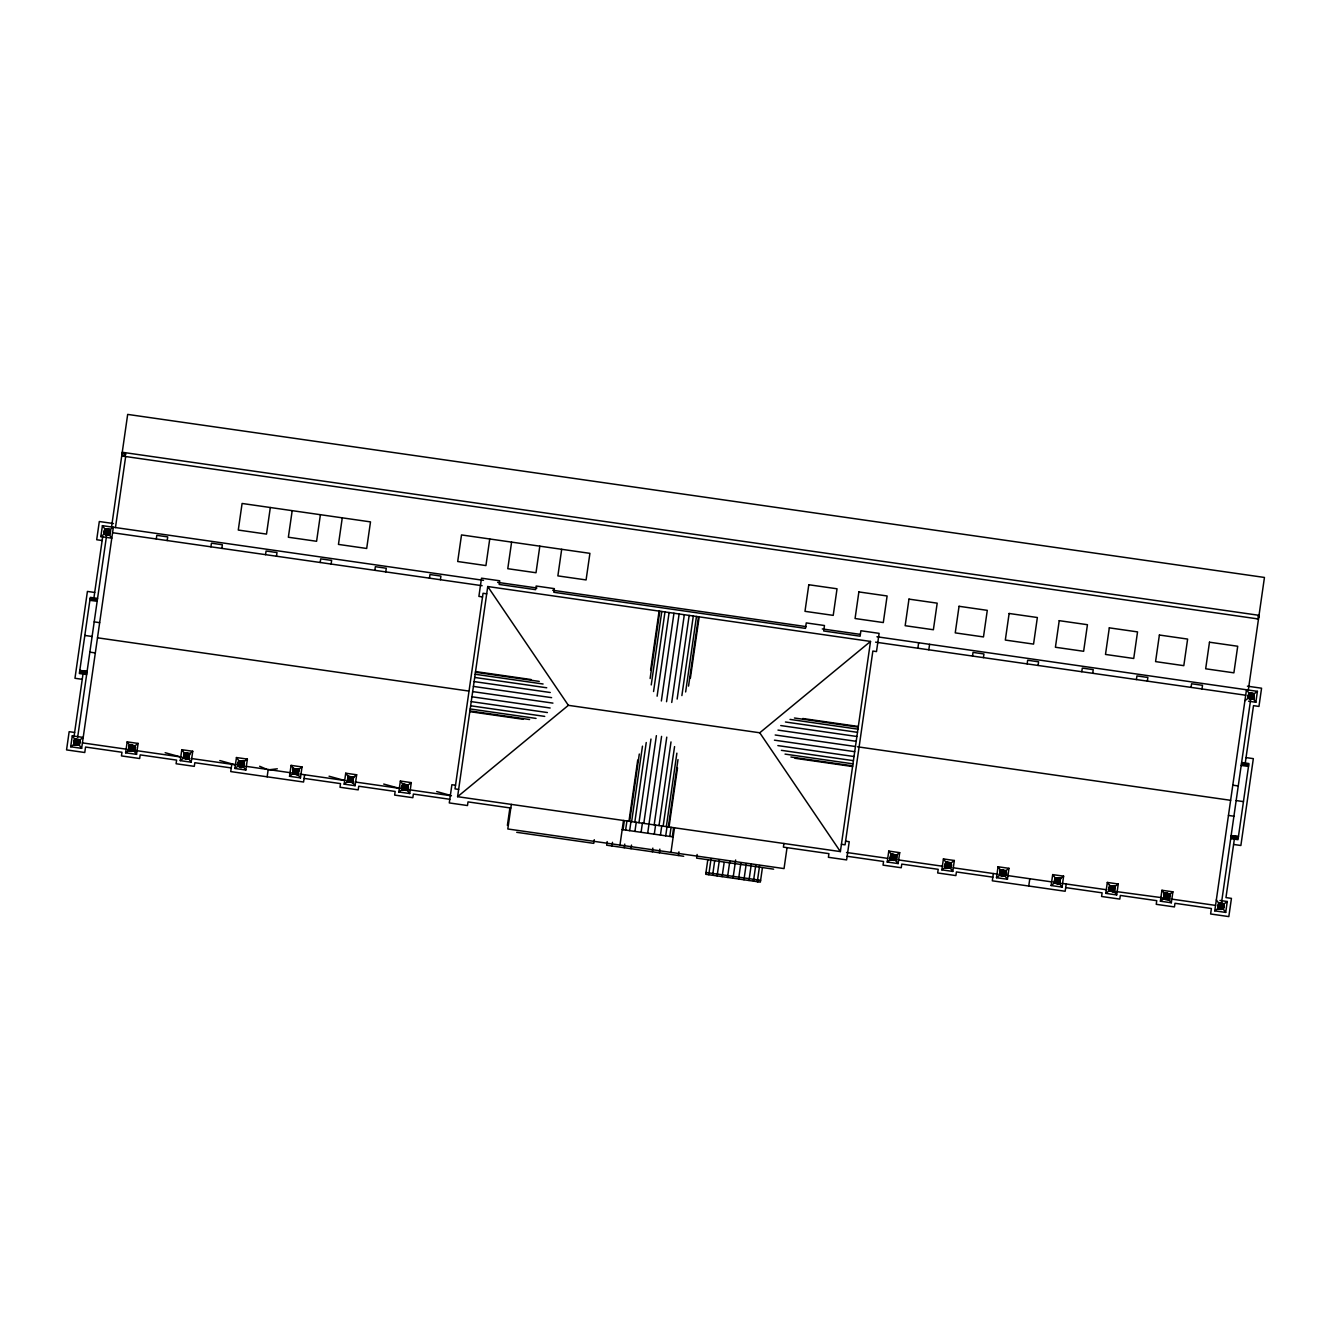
<?xml version="1.0" encoding="UTF-8"?>
<svg xmlns="http://www.w3.org/2000/svg" width="1331" height="1331" viewBox="0 0 1331 1331"><rect width="100%" height="100%" fill="white"/><g stroke="black" fill="none" stroke-linecap="round" stroke-linejoin="round"><path stroke-width="1.5" d="M107.944 532.284L106.38 531.368M121.986 454.137C124.132 451.009 120.688 454.47 122.668 455.851M130.954 748.222L132.218 747.273M187.405 755.842L186.14 756.79M296.114 772.479L296.347 770.899M349.571 779.101L349.837 780.182M351.334 779.35L350.752 780.315M892.535 857.447L893.118 856.482M948.437 866.032L948.837 864.618L948.936 865.533M1111.086 888.792L1111.668 887.827M1165.723 896.628L1167.004 895.68M1167.487 896.878L1167.22 895.796M1221.875 906.544L1221.592 905.463M1251.506 696.862L1252.072 695.897M1258.76 617.168L1258.411 615.787L1258.377 618.05M76.499 742.033L78.047 741.284L75.967 740.735C73.97 734.945 73.504 753.912 74.652 739.021L80.076 739.786L79.278 745.177L73.854 744.395L74.652 738.971L80.043 739.786L79.278 745.177L73.987 744.279L74.652 738.971M132.434 747.39C132.335 749.652 133.366 745.743 130.854 746.758L129.556 744.977L134.98 745.793L134.165 751.2L128.741 750.401L129.556 745.027L134.947 745.809L134.165 751.2L128.741 750.401L129.556 744.977M191.182 762.197L192.745 751.266L181.815 749.702L180.251 760.633L191.182 762.197L188.187 758.188L188.769 754.261L186.889 756.424L188.802 759.036L189.618 753.629L184.194 752.864L183.379 758.237L188.802 759.036L189.584 753.645L184.194 752.814L183.412 758.254L188.802 759.036L187.355 755.609M242.492 762.779C242.758 766.456 240.046 763.545 242.492 762.779L239.78 761.931L242.974 762.413L242.675 765.807L243.407 762.097C246.152 762.696 242.758 771.015 238.016 766.074L238.831 760.7L244.255 761.465L243.44 766.872L238.016 766.074L238.831 760.65L244.222 761.482L243.44 766.872L238.831 760.65L239.464 761.498M294.916 771.963L296.563 771.73L294.584 770L294.051 772.878L297.146 773.427L298.344 769.717L297.745 774.243L292.654 773.91L293.469 768.536L298.893 769.301L298.077 774.709L292.687 773.927L293.469 768.486L298.859 769.318L298.077 774.709L292.803 773.81L293.685 768.786L298.593 769.518L297.978 774.559L298.676 769.468M891.154 854.219L890.339 859.626L891.154 854.219L896.578 855.018C900.155 863.004 885.597 861.49 891.371 854.502L890.555 859.477L895.763 860.425L896.545 855.034L891.138 854.252L890.372 859.643L895.763 860.425L894.316 856.998M948.055 865.416L947.522 865.899M1005.554 870.923L1000.646 870.175L999.747 875.199L1005.038 876.097L1005.82 870.707L1000.43 869.925L999.614 875.299L1000.529 870.025L999.747 875.199L1005.038 876.097L1005.853 870.69L1000.43 869.892L999.648 875.316L1005.038 876.097L1002.792 872.554M1221.359 906.228L1220.91 905.263M1251.356 695.863L1252.255 695.198L1250.158 694.649L1249.559 697.194L1252.355 697.577L1250.075 696.812L1250.358 694.915L1252.255 695.198L1251.972 697.061L1250.075 696.812L1250.458 695.048L1252.105 695.298C1254.867 698.775 1246.448 691.571 1252.77 694.815L1252.255 697.444L1249.327 697.361L1249.643 693.933L1253.22 694.483L1252.687 698.043L1254.284 693.701L1253.469 699.091L1248.079 698.326L1248.861 692.935L1254.284 693.701L1253.469 699.091L1248.179 698.209L1248.96 693.018L1254.135 693.8L1253.303 698.875L1248.345 698.093M80.076 739.786L78.928 744.711L73.887 744.412L74.769 739.104L79.278 745.177L74.07 744.229L74.885 739.271M78.213 741.167L83.204 737.424L72.29 735.843L70.709 746.774L81.64 748.338L113.351 527.242L109.608 530.054L109.075 534.546L103.984 534.23L104.8 528.856L110.223 529.622L109.408 535.012L104.018 534.247L104.8 528.806L110.19 529.622L109.408 535.012L103.984 534.23L104.899 528.939L109.924 529.838M131.287 748.837L130.954 747.989C142.384 759.352 128.691 733.581 128.741 750.401L133.832 750.734L134.431 746.209L138.108 743.43L136.544 754.361L125.613 752.797L127.177 741.866L138.108 743.43M184.194 752.814L183.379 758.237L188.47 758.57L189.618 753.629M234.888 768.469L236.452 757.539L247.383 759.103L245.819 770.033L234.888 768.469L238.632 765.658L239.181 761.116L243.789 761.814L243.107 766.406L238.049 766.09L238.931 760.8M353.064 777.487L348.456 776.788L347.757 781.413L352.382 782.079L352.981 777.554L351.95 781.48L348.356 780.981L348.888 777.387L352.249 778.086L351.866 781.364L348.356 780.981L352.099 781.696L355.094 785.706L344.163 784.142L345.727 773.211L356.658 774.775L355.094 785.706M407.619 785.39L406.887 789.732L407.519 785.456L403.226 784.808L402.494 789.183L406.887 789.732C412.61 782.578 395.29 784.941 407.702 785.323L407.02 789.915L409.732 793.542L411.296 782.611L400.365 781.047L398.801 791.978L409.732 793.542M890.888 859.227L895.414 859.959L896.013 855.434L895.281 859.776L890.888 859.227L891.637 854.851L895.929 855.5L895.281 859.776L891.088 859.077L891.57 854.768L888.775 851.091L887.211 862.022L898.142 863.586L899.706 852.655L888.775 851.091M948.088 865.183L944.977 867.463L945.792 862.089L951.183 862.871L950.401 868.261L945.01 867.479L945.792 862.055L951.216 862.854L950.401 868.261L945.11 867.363L950.068 867.795C950.567 856.482 951.865 870.69 947.007 865.965L946.823 863.453L949.935 863.802L949.452 866.98L946.258 866.531L946.823 863.453L949.702 863.985L949.186 866.614L946.624 866.265L946.907 863.569L949.702 863.985L949.186 866.614L946.74 866.165L947.289 864.085L949.186 864.351L948.903 866.231L947.007 865.965L947.389 864.218L949.036 864.468L948.903 866.231L949.702 863.985M1008.981 868.328L1005.221 871.14L1004.705 875.632L1007.417 879.259L996.486 877.695L998.05 866.764L1008.981 868.328L1007.417 879.259M1055.55 878.36C1067.013 881.288 1051.224 874.4 1055.3 882.37L1058.894 882.869L1059.426 879.309L1055.849 878.776L1055.1 882.52L1059.343 883.468L1060.025 878.876L1059.343 883.468L1054.801 882.736L1055.483 878.277L1054.718 882.802L1059.576 883.784L1054.285 883.152L1055.067 877.761L1060.458 878.543L1059.676 883.934L1054.252 883.135L1055.067 877.728L1060.491 878.527L1059.676 883.934L1054.385 883.035L1055.167 877.861L1060.341 878.643L1059.576 883.784L1057.762 881.338L1060.341 878.643L1059.193 883.285L1062.055 887.095L1063.619 876.164L1052.688 874.6L1051.124 885.531L1062.055 887.095M1115.095 886.379L1109.705 885.597L1111.618 888.16L1108.889 890.971L1109.804 885.697L1109.022 890.872L1114.313 891.77L1115.128 886.363L1109.705 885.564L1108.923 890.988L1114.313 891.77L1114.563 886.779L1118.256 884L1116.692 894.931L1105.762 893.367L1107.325 882.436L1118.256 884M1219.063 903.516L1218.464 908.058L1222.989 908.79L1223.671 904.198L1219.063 903.516L1218.647 907.925L1214.77 910.853L1225.701 912.417L1227.265 901.503L1219.978 900.455M76.616 741.251L76.849 742.881L76.117 742.432M77.048 741.45L77.098 742.282M107.012 532.566L106.264 531.568M107.445 532.783L107.844 531.385L106.463 532.4L105.349 529.555L104.45 533.881L109.192 534.713L105.049 533.448L105.582 529.854L109.674 530.021L108.942 534.363L104.55 533.814L105.149 529.272L110.09 529.721L109.408 535.012L104.134 534.114L104.899 528.939L110.223 529.622M131.736 748.987L131.303 747.373M131.752 748.904L132.717 747.772M184.294 752.963L183.528 758.138L184.543 753.279C199.717 754.993 174.76 751.716 188.337 754.577L189.069 754.045L188.253 758.287L184.227 757.622L184.976 753.878C187.222 757.921 185.858 754.494 187.405 756.075L186.373 756.84L185.658 755.592M293.469 768.486L296.863 770.799L296.164 772.096L298.077 774.709L292.803 773.81L295.066 770.666L296.297 771.215L295.682 772.263M1165.79 896.861L1166.572 896.978M102.42 525.678L106.164 530.686L106.014 532.733L108.11 533.249L111.787 538.173L100.857 536.609L102.42 525.678L483.486 580.333M74.103 736.11L83.004 674.035M93.919 597.902L102.67 536.875M76.599 742.948L77.68 741.567C75.335 743.663 76.782 740.236 76.399 742.814M77.531 741.367L76.865 742.748M76.849 741.184L76.832 742.981M77.631 737.407L106.43 536.609M107.229 531.052L106.746 532.783M79.161 745.044L73.987 744.279L79.111 744.961L79.86 739.936L79.111 744.961L74.137 744.179L78.928 744.711L79.427 740.252L75.002 739.437L79.61 740.119L76.15 741.001L78.047 741.284L77.68 743.014L76.15 741.001L75.617 743.081L70.709 746.774M108.942 530.553L105.831 530.204L105.382 533.199L108.293 533.498L108.576 530.819L105.914 530.32L105.498 533.099L108.21 533.365L108.709 530.736L106.397 530.969L106.014 532.733L107.911 532.982L107.628 531.535L108.942 530.553L108.643 533.964L109.375 530.237C114.732 529.222 102.188 541.002 106.58 532.317L107.911 532.982L108.46 530.919L106.014 530.437L105.498 533.099L108.293 533.498L108.709 530.736L105.831 530.204L105.265 533.282L108.56 533.847L105.265 533.282L108.477 533.731L109.175 530.387M111.538 526.993L127.676 414.407L1264.45 577.454L1248.312 690.024M115.464 527.558L125.663 456.516M156.276 538.988L156.808 535.345L167.723 536.909L167.207 540.552M129.656 745.127L128.891 750.301L134.015 750.983C138.906 744.129 130.421 745.244 131.004 748.455M210.914 546.825L211.446 543.181L222.36 544.745L221.844 548.389M186.956 756.008C183.129 756.158 192.18 758.371 184.776 757.206L183.379 758.237M231.777 764.293L230.729 771.581L303.568 782.029L304.616 774.742M270.326 507.51L266.516 534.097L238.282 530.054L242.092 503.467L370.5 521.885L366.691 548.472L338.457 544.412L342.267 517.826M265.551 554.661L266.084 551.017L276.998 552.581L276.482 556.225M241.493 762.946L241.244 764.693M240.412 763.212L241.943 764.826L240.046 764.576L239.946 762.164L242.608 762.68L242.325 765.342L238.166 765.974L243.34 766.723M292.188 510.655L288.361 537.242L316.595 541.284L320.405 514.698M267.148 776.805L268.197 769.518M289.526 776.306L291.09 765.375L302.021 766.939L300.457 777.87L289.526 776.306L293.502 773.294L294.251 769.551L297.612 770.25L297.146 773.427L293.718 773.145L294.251 769.551M320.189 562.497L320.721 558.854L331.635 560.418L331.12 564.061M295.432 770.765L295.066 772.146L296.48 771.082L295.665 770.699M296.131 770.782L295.648 772.496M374.826 570.334L375.359 566.69L386.273 568.254L385.757 571.897M350.985 778.735L347.291 781.746L348.206 776.472L353.397 777.254L352.565 782.329L347.441 781.646L352.715 782.545L353.497 777.154L348.106 776.372L347.324 781.763L352.715 782.545L353.53 777.138L348.106 776.322L347.291 781.746L352.615 782.395L347.441 781.646L348.323 776.622M350.519 780.365L349.504 779.317C351.916 777.354 350.169 782.079 350.02 778.918L348.106 776.322M350.053 780.299L350.303 778.535M429.464 578.17L429.996 574.526L440.91 576.09L440.395 579.734M402.744 784.209L401.962 789.599L407.353 790.381L408.168 784.974L402.744 784.159L401.929 789.582C416.62 790.048 395.423 792.727 402.96 784.458L402.145 789.433L407.203 790.148L408.035 785.09L402.744 784.209L401.929 789.582L405.439 787.769L407.353 790.381L408.135 784.991L402.86 784.308L404.524 787.669L405.656 788.068L406.654 786.089L403.775 785.556L403.21 788.651L406.587 789.316L407.419 785.523L406.804 789.632L402.494 789.183L407.136 790.082L408.035 785.09L405.572 786.887C404.325 787.902 405.306 787.436 404.707 786.438M404.94 788.085L404.94 786.371M489.741 538.988L485.931 565.575L457.698 561.516L461.508 534.929L589.916 553.347L586.089 579.933L557.872 575.89L561.682 549.304M457.598 796.687L487.745 586.522L870.524 641.426L840.377 851.59L457.598 796.687L568.37 705.33L759.751 732.782L840.377 851.59M511.603 542.116L507.776 568.703L536.01 572.746L539.82 546.176M507.394 825.403L509.906 807.9M511.337 804.39L507.81 828.98L784.042 868.594L787.037 847.647M594.275 839.711L593.742 843.355L516.711 832.308M607.169 841.575L606.653 845.202L683.701 856.266M611.961 845.967L612.476 842.323M619.963 845.069L623.49 820.478M623.058 829.712L624.355 820.611M625.603 830.078L626.918 820.977M624.239 847.731L624.771 844.087M628.964 821.26L637.732 760.051M650.609 670.275L659.095 611.095M629.646 821.36L639.296 754.028M650.127 678.527L659.777 611.195M629.663 830.66L630.961 821.543M631.643 821.643L642.474 746.159M651.242 684.933L661.79 611.478M631.01 848.696L631.526 845.069M634.82 822.109L646.234 742.532M653.554 691.521L664.968 611.944M634.937 831.409L636.235 822.308M638.98 822.708L650.975 739.038M657.115 696.196L669.11 612.526M641.093 832.291L642.391 823.19M643.805 823.39L656.383 735.66M661.357 700.971L673.952 613.225M647.681 833.239L661.574 736.392M666.548 701.703L679.126 613.974M654.17 824.887L666.764 737.141M671.739 702.452L684.317 614.722M654.286 834.188L655.584 825.087M652.323 851.757L652.839 848.113M659.011 825.569L671.007 741.916M677.146 699.058L689.159 615.404M660.442 835.069L661.74 825.969M659.344 852.772L659.86 849.128M663.154 826.168L674.567 746.591M681.888 695.581L693.301 616.003M666.349 826.618L676.88 753.163M685.648 691.954L696.479 616.453M665.716 835.835L667.014 826.717M668.345 826.917L677.995 759.585M688.543 686.114L698.492 616.752M669.027 827.017L677.512 767.837M690.39 678.061L699.174 616.852M669.759 836.417L671.074 827.3M672.321 836.783L673.619 827.666M670.957 852.389L674.484 827.799M678.394 855.5L678.926 851.857M697.128 854.469L696.612 858.112L773.644 869.16M707.743 860.175L705.713 874.284L760.35 882.12L762.38 868.012M708.774 874.733L711.087 858.562M712.617 875.282L714.631 861.157M717.11 875.914L719.422 859.759M722.117 876.647L724.147 862.521M727.491 877.412L729.804 861.24M733.032 878.21L735.061 864.085M735.128 863.636L735.644 859.992M738.589 879.009L740.901 862.837M743.946 879.774L746.275 863.603M748.97 880.49L751.283 864.335M753.462 881.139L755.792 864.967M757.306 881.688L759.618 865.516M757.971 881.788L758.237 879.957M783.926 843.488L783.393 847.132L828.93 853.653L828.398 857.297L846.616 859.909L849.228 841.708L845.584 841.175M917.874 648.214L918.656 642.74M890.472 859.527L895.763 860.425L896.428 855.134L891.254 854.352L892.602 857.68M893.567 858.245L893.816 856.498M893.384 857.796L896.578 855.018M928.805 649.778L929.587 644.32M941.849 869.858L943.413 858.928L954.344 860.492L952.78 871.422L941.849 869.858L945.825 866.847L946.574 863.104L950.151 863.636L949.619 867.196M972.512 656.05L973.028 652.406L983.958 653.97L983.443 657.614M945.792 862.055L947.705 864.651L947.007 865.965M947.239 865.516L947.971 866.048L947.988 864.268M950.401 868.261L945.193 867.313L946.008 862.338L950.916 863.087L948.487 865.666L950.401 868.261L945.11 867.363M993.359 873.535L992.31 880.806L1065.166 891.254L1066.214 883.967M1027.149 663.886L1027.665 660.243L1038.596 661.806L1038.08 665.45M1005.704 870.807C1010.029 878.626 995.455 876.014 1002.21 873.386L1002.01 872.437M999.747 875.199L1000.363 874.75C998.317 863.736 1011.627 876.663 1000.895 874.367L1001.461 871.289L1004.339 871.822L1003.824 874.45L1001.128 874.184L1001.644 871.522L1004.09 872.005L1003.541 874.068L1002.21 873.386L1000.43 869.892M1002.842 873.918L1002.842 872.221L1002.16 873.735M1002.26 872.371L1003.125 873.535L1005.637 870.857L1004.872 875.881L999.831 875.149M1028.747 886.03L1029.795 878.759M1081.787 671.722L1082.303 668.079L1093.233 669.643L1092.718 673.286M1057.014 881.688L1057.729 880.007M1136.424 679.559L1136.94 675.915L1147.871 677.479L1147.355 681.123M1160.399 901.203L1161.963 890.273L1172.894 891.837L1171.33 902.767L1160.399 901.203L1165.39 897.46L1165.939 895.563L1167.736 895.696L1167.453 897.576L1165.557 897.31L1165.557 895.031L1168.002 895.513L1167.453 897.576L1165.69 897.21L1165.291 894.665L1168.485 895.147L1165.124 894.449C1163.71 905.662 1162.612 887.744 1169.3 894.548L1168.618 899.14L1164.076 898.408L1164.825 894.033L1169.117 894.682L1172.894 891.837M1191.062 687.395L1191.578 683.751L1202.509 685.315L1201.993 688.959M1166.555 897.161L1166.738 895.879L1163.527 898.808L1164.342 893.434L1169.766 894.199L1168.951 899.606L1163.56 898.824L1164.342 893.4L1169.733 894.216L1168.951 899.606L1163.66 898.708L1164.442 893.534L1168.951 899.606L1163.66 898.708M1166.738 895.879L1166.755 897.427M1214.77 910.853L1246.482 689.757L1249.476 693.734L1253.436 694.316L1252.687 698.043L1248.045 698.309L1248.861 692.885L1254.251 693.701M1217.932 908.491L1218.714 903.1L1224.137 903.865L1223.322 909.256L1217.932 908.491L1218.714 903.05L1224.104 903.865L1223.322 909.256L1218.048 908.374L1218.83 903.183L1217.898 908.474L1220.627 905.646L1221.292 906.544M1220.926 906.827L1218.714 903.05M1248.861 692.885L1250.774 695.481L1250.075 696.812M1221.692 901.486L1250.774 698.675M1251.273 695.231L1251.057 696.795L1250.308 696.346M1220.178 905.812L1220.893 907.093L1221.059 905.945M1221.109 905.529L1220.294 905.612M1223.106 908.957L1218.364 908.125C1224.736 913.582 1226.683 900.105 1218.93 903.35L1218.115 908.308L1223.172 909.04L1223.921 904.032L1221.825 907.226L1221.542 905.779L1222.856 904.814L1219.495 904.098L1218.647 907.925L1222.856 908.607L1225.701 912.417M1234.636 837.166L1225.967 897.593L1231.441 898.375L1228.829 916.593L1210.611 913.981L1211.393 908.507L1174.974 903.283L1174.441 906.927L1156.24 904.315L1156.755 900.671L1120.336 895.447L1119.804 899.091L1101.586 896.478L1102.118 892.835L1065.698 887.611M1245.167 763.728L1253.503 705.646L1258.96 706.428L1261.572 688.21L1247.413 686.18M1248.561 701.221L1255.848 702.252L1257.412 691.338L876.929 636.767M241.227 763.145L241.477 764.643M75.601 740.252L75.118 743.447L76.266 741.134L77.913 741.384L77.68 743.014L76.017 742.798L76.366 741.284L77.913 741.384L77.564 742.864L74.303 744.046L75.434 740.019L78.795 740.718L75.684 740.369L75.118 743.447C80.825 748.321 79.394 733.314 78.795 744.528L81.64 748.338M108.293 533.498L105.631 533.016L106.014 530.437L108.194 531.119L107.911 532.982L106.164 532.633L106.497 531.102L106.014 532.733L106.397 530.969L107.911 531.319L107.711 532.699L106.247 532.267L107.229 531.019M107.911 532.982L108.061 531.219L106.297 530.836L105.748 532.916L108.21 533.365M75.967 740.735L79.028 740.552L78.329 743.896C69.944 742.731 82.356 744.395 75.884 742.898L76.266 741.134L77.78 741.483L77.564 742.864L76.15 742.698L77.68 743.014M136.544 754.361L133.549 750.351L134.132 746.425L133.05 749.669L130.388 749.203L131.054 747.007L130.505 749.103C143.132 753.013 116.829 748.405 134.065 751.05M134.847 745.909L134.015 750.983C121.537 753.546 137.892 740.785 131.503 748.954M192.745 751.266L187.588 755.126L185.691 754.843L185.691 756.54L183.528 758.138L188.703 758.886L183.595 758.088L184.41 753.113M188.769 754.261L188.037 757.971L184.66 757.306L185.225 754.211L188.104 754.744L187.688 757.505L184.893 757.123L185.408 754.461L187.854 754.943C186.39 759.602 188.736 753.878 185.691 754.843L184.66 757.306L187.954 757.855L184.227 757.622M186.024 755.309L185.558 756.64L187.205 756.857L187.455 755.226L185.791 754.993L185.408 756.74L187.305 757.006L187.588 755.126L185.491 754.594L188.569 754.411L187.871 757.755L184.776 757.206L185.142 754.095M243.789 761.814L242.974 766.223L238.865 765.458L242.824 766.024L243.789 761.814L242.974 766.223L238.665 765.608L239.613 761.715L242.974 762.413L240.129 762.43L242.225 762.962L241.843 764.693L243.207 762.247L242.591 765.691L239.081 765.308C250.611 766.423 232.076 768.669 239.048 760.949L244.122 761.582M239.863 762.047L239.297 765.142L242.508 765.591L239.297 765.142L239.78 761.931L242.741 762.58C244.904 767.005 237.217 763.794 241.843 764.693L242.092 763.062L240.329 762.68L239.78 764.776L242.325 765.342L239.414 765.042L242.591 765.691M293.935 772.978L297.146 773.427L293.935 772.978L294.5 769.884L297.379 770.416L296.88 773.061L294.051 772.878L296.963 773.178L294.683 772.413L295.066 770.666L296.863 770.799L296.58 772.662L294.683 772.413L294.584 770L297.246 770.516L297.312 773.644L298.893 769.301M297.379 770.416L296.963 773.178L294.168 772.795L294.683 770.133C298.909 768.237 295.831 775.191 296.58 771.015L297.845 770.083M352.482 777.92L351.783 781.264L348.572 780.815L349.138 777.72L352.016 778.252L351.417 780.765L349.321 780.249L349.704 778.502L351.5 778.635L351.218 780.498L349.321 780.249L349.604 778.352L351.367 778.735L351.218 780.498L351.767 778.452L356.658 774.775M350.07 778.602L349.471 780.149L351.118 780.365L351.218 778.851L349.704 778.502L349.321 780.249M411.296 782.611L406.304 786.355L405.855 788.335L406.005 786.571L404.241 786.188L403.709 788.285L406.238 788.85L403.326 788.551L403.775 785.556L406.887 785.922L406.504 789.2L402.994 788.817L403.526 785.223L407.12 785.756L406.587 789.316L402.994 788.817L406.737 789.533L402.395 789.25L407.02 789.915L402.494 789.183M895.414 859.959L896.112 855.367L891.487 854.668L891.387 858.861C898.342 859.16 891.787 859.377 892.752 856.382L891.737 858.611C896.562 862.205 897.626 852.322 891.637 854.851M950.151 863.636L949.452 866.98L946.374 866.448L946.74 863.32L949.935 863.802L946.574 863.104L946.025 866.697L949.535 867.097L946.258 866.531L949.286 866.747L946.624 866.265L949.103 866.498L949.569 864.069L947.09 863.819L949.186 864.351L948.803 866.082L948.903 864.568L947.289 864.085M1003.541 874.068L1001.777 873.702L1002.027 872.055L1003.824 872.188L1003.541 874.068L1001.644 873.802L1001.727 871.655L1004.206 871.905L1003.923 874.583L1001.012 874.284L1001.378 871.156L1004.572 871.639L1004.256 875.033L1000.662 874.534L1001.045 870.724L1005.005 871.323L1004.556 875.449L1000.163 874.9L1000.912 870.524L1005.105 871.256L1004.489 875.349L1000.463 874.683L1001.211 870.94L1004.789 871.472L1004.256 875.033M1003.075 873.868L1003.258 872.62L1001.927 873.602L1003.341 873.785L1002.626 872.104M1058.894 882.869L1055.533 882.203L1056.099 879.125L1059.21 879.475L1056.099 879.125L1058.727 879.841L1058.178 881.904L1056.415 881.538L1056.664 879.891L1058.977 879.658L1055.849 878.776L1059.21 879.475L1058.894 882.869L1060.491 878.527M1058.844 879.741L1056.182 879.242L1055.766 882.02L1058.461 882.287L1058.977 879.658L1056.182 879.242L1056.282 881.638L1058.178 881.904L1058.311 880.14L1056.365 879.492L1058.844 879.741L1058.811 882.769L1055.3 882.37L1059.193 883.285L1054.801 882.736M1110.653 886.829L1113.365 887.677C1111.718 892.469 1114.28 886.596 1111.202 887.594L1110.403 889.857L1110.653 886.829L1113.847 887.311C1112.117 899.423 1116.093 877.212 1113.98 891.304L1109.438 890.572L1110.054 886.013L1114.663 886.712M1111.435 889.407L1111.302 887.727L1112.533 888.293L1111.485 889.075L1112.816 888.076L1111.402 887.86L1110.919 889.474L1112.816 889.74L1113.099 887.86L1111.202 887.594L1112.949 887.977L1112.716 889.59L1111.052 889.374L1110.919 887.195L1110.403 889.857L1113.448 890.605L1109.938 890.206L1110.187 886.196L1114.979 886.479L1114.147 891.554L1109.022 890.872L1114.313 891.77L1112.4 889.175L1114.912 886.529L1109.921 885.847L1109.106 890.822L1114.213 891.62M1168.784 899.39L1163.993 898.475L1168.618 899.14C1168.668 887.211 1170.914 902.584 1164.808 897.876L1165.374 894.798L1168.252 895.33L1165.64 895.164L1167.736 895.696L1167.354 897.427L1165.84 897.111C1166.239 894.898 1173.06 891.803 1168.784 899.39L1163.743 898.658L1164.558 893.683C1172.411 890.522 1170.298 903.932 1163.826 898.591M1167.37 897.094L1165.923 897.061L1166.089 895.78L1167.453 895.913L1167.354 897.427L1165.69 897.21M1251.972 697.061L1250.208 696.712L1250.458 695.048L1252.022 695.664M1227.265 901.503L1223.522 904.298L1222.856 908.607L1223.389 904.415L1219.129 903.599L1218.547 907.992L1222.856 908.607C1223.305 897.161 1225.119 912.334 1219.179 907.526L1219.745 904.448L1222.108 905.363L1221.825 907.226L1220.211 906.777L1220.211 905.08L1219.678 907.176L1222.207 907.742L1219.296 907.443L1219.662 904.331L1222.856 904.814L1219.662 904.331M1220.677 905.33L1220.294 906.727C1222.008 908.324 1222.939 903.599 1220.211 905.08L1221.974 905.463L1221.725 907.093L1219.928 906.977L1219.928 904.697L1222.49 905.08L1222.124 907.626L1222.623 904.98L1219.745 904.448M75.784 740.485L75.251 743.364L78.146 743.663L78.562 740.901L75.784 740.485L75.368 743.28L78.329 743.896L75.617 743.081L78.063 743.53L78.562 740.901L75.684 740.369M75.867 740.618L75.368 743.28L75.867 740.618L78.446 740.984L78.063 743.53L75.484 743.18L78.146 743.663M78.047 741.284L77.78 743.147L75.884 742.898M130.671 746.508L130.139 749.37C133.766 751.915 135.013 745.077 130.588 746.375C127.56 750.85 136.095 751.749 134.132 746.425L133.549 750.351L129.589 749.786L130.338 746.042L133.699 746.741L130.588 746.375L130.022 749.469L133.316 750.019L129.806 749.636L133.549 750.351M129.806 749.636L133.399 750.135L133.932 746.575L133.233 749.919L130.139 749.37L132.667 749.17L132.95 747.29L131.054 747.007L132.817 747.39L132.667 749.17L133.333 747.007L132.967 749.553L130.388 749.203M184.893 757.123L185.308 754.328L188.104 754.744L187.604 757.389L185.026 757.04L187.505 757.256L187.97 754.843L187.604 757.389L185.026 757.04L187.604 757.389M241.51 763.512L240.046 764.576L240.429 762.829L242.225 762.962L241.943 764.826L240.196 764.476L240.528 762.962L242.042 763.911L240.778 764.626M349.604 778.352L349.071 780.448L351.417 780.765L351.883 778.352L349.221 777.836L348.689 780.715L349.221 777.836L352.249 778.086L349.421 778.103L348.805 780.631L351.783 781.264L348.572 780.815M351.6 781.014L352.016 778.252L351.6 781.014L349.071 780.448M406.404 786.288L403.959 785.806L403.709 788.285L406.055 788.601L406.521 786.188L403.859 785.673L403.326 788.551L406.421 789.1L407.12 785.756M404.241 786.188L403.959 788.085L406.055 788.601L406.521 786.188L404.058 785.939L406.138 786.471L405.855 788.335L403.959 788.085L404.341 786.338L406.138 786.471L405.755 788.202L403.576 788.385L406.238 788.85L406.654 786.089L406.155 788.734L403.443 788.468L403.959 785.806M891.986 858.428L892.269 855.733L895.064 856.149L894.548 858.778L891.986 858.428L894.648 858.911L891.737 858.611L892.103 855.484L895.297 855.966L894.815 859.144L891.62 858.695L892.186 855.617L895.297 855.966L891.936 855.267L891.188 859.011L895.214 859.676L891.387 858.861L895.147 859.576L895.83 855.583M894.648 858.911L891.853 858.512L892.369 855.85L894.815 856.332L894.548 858.778L895.064 856.149L892.186 855.617M949.103 866.498L949.452 864.168L947.007 863.686L946.491 866.348L949.286 866.747M1002.393 872.154L1001.777 873.702L1003.441 873.918L1003.674 872.304L1002.027 872.055L1001.644 873.802L1003.824 874.45L1001.261 874.101L1001.461 871.289L1004.572 871.639L1001.211 870.94M1003.341 873.785L1003.674 872.304L1001.927 871.921L1001.378 874.001L1003.74 874.334L1004.09 872.005M1058.178 881.904L1058.461 880.024L1056.564 879.758L1056.015 881.837L1058.461 882.287L1058.977 879.658M1056.015 881.837L1058.378 882.17L1058.727 879.841M1113.98 891.304L1109.438 890.572L1110.487 886.612L1113.847 887.311L1110.736 886.962L1110.403 889.857L1113.198 890.256L1113.365 887.677M1111.152 889.025L1112.716 889.59L1113.099 887.86L1110.736 886.962L1113.481 887.577L1113.015 890.006L1110.536 889.774L1113.099 890.123L1113.614 887.494L1110.819 887.078L1110.287 889.957L1113.198 890.256L1113.614 887.494L1110.736 886.962L1110.17 890.04L1113.448 890.605L1114.064 887.145L1110.487 886.612M1168.485 895.147L1165.374 894.798L1165.041 897.693L1167.836 898.092L1168.252 895.33L1165.457 894.914L1164.924 897.793L1168.086 898.442L1164.575 898.042L1164.891 894.133L1169.017 894.748L1168.468 898.957L1169.2 894.615L1168.402 898.858L1164.375 898.192L1168.402 898.858L1168.917 894.831L1164.958 894.232M1165.457 894.914L1168.119 895.414L1167.653 897.843L1165.041 897.693L1165.557 895.031M1249.559 697.194L1249.975 694.399L1252.77 694.815L1252.172 697.328L1249.094 697.527L1252.987 698.442L1248.594 697.893L1244.918 700.688M1252.255 697.444L1249.809 697.011L1250.075 694.532L1252.521 694.998L1250.075 694.532M1222.207 907.742L1219.412 907.359L1219.828 904.564L1222.623 904.98L1222.207 907.742L1219.412 907.359L1219.828 904.564L1222.49 905.08L1222.024 907.492L1219.412 907.359L1222.474 908.091L1218.963 907.692L1219.346 903.899L1223.289 904.481L1222.707 908.424L1218.747 907.842L1222.773 908.507L1223.488 904.348L1219.196 903.699M104.45 533.881L105.216 529.355M105.349 529.555L104.633 533.748M79.427 740.252L78.729 744.428L74.586 743.846L75.202 739.72C68.913 746.591 86.448 744.145 74.403 743.979L75.135 739.62L72.29 735.843M78.645 744.328L79.244 740.402L78.645 744.328L74.902 743.613L78.413 744.012L79.028 740.552M133.949 750.9L129.207 750.068L129.906 745.443L134.514 746.142M181.815 749.702L184.626 753.446L188.869 754.178L188.187 758.188L184.127 757.688L184.543 753.279M187.871 757.755L188.337 754.577L184.976 753.878M188.337 758.387L183.844 757.905L188.47 758.57L188.969 754.111L188.337 758.387L183.944 757.838L184.676 753.462L184.027 757.772L180.251 760.633M189.401 753.795L188.653 758.82L183.595 758.088L188.586 758.737L189.318 753.845M243.956 761.681L243.29 766.656L238.232 765.924L243.29 766.656L244.039 761.631M300.457 777.87L297.645 774.126L298.344 769.717L293.818 768.952L293.119 773.577L297.928 774.492L296.164 772.096L294.683 772.413M298.244 769.784L297.612 774.06L293.402 773.361L293.818 768.952M298.044 769.934L294.101 769.335L293.302 773.444L297.612 774.06L298.144 769.85L293.951 769.135L293.119 773.577L297.861 774.409M348.456 776.788L347.857 781.347L352.249 781.896L352.881 777.62L352.166 781.796L352.682 777.77L348.739 777.171M352.499 782.245L353.231 777.354L352.499 782.245L347.757 781.413L348.888 777.387M402.677 789.033L403.226 784.808L402.578 789.117L406.804 789.632M407.868 785.19L407.136 790.082L402.145 789.433M891.936 855.267L895.513 855.8L894.981 859.36L891.62 858.695M895.147 859.576L895.73 855.65M945.276 867.246L946.008 862.338L950.75 863.203L950.068 867.795M951 863.02L950.184 867.962L951.066 862.97C954.294 870.674 941.416 868.86 946.125 862.505M1056.015 878.992L1055.649 882.12L1058.727 882.653L1059.426 879.309M1059.06 883.085L1059.742 879.076L1059.127 883.185L1055.001 882.586L1059.06 883.085L1059.742 879.076M1108.889 890.971L1109.705 885.564M1110.187 886.196L1114.48 886.845L1113.831 891.121L1109.638 890.422L1110.054 886.013M1114.064 887.145L1113.531 890.705L1109.938 890.206L1113.831 891.121L1109.638 890.422M1113.764 891.021L1109.738 890.356L1113.698 890.921L1114.28 886.995L1113.764 891.021L1114.48 886.845M1164.276 898.259L1168.468 898.957L1164.276 898.259L1164.692 893.85M1165.124 894.449L1168.701 894.981L1168.002 898.325L1164.924 897.793L1165.291 894.665M1252.538 697.81L1249.443 697.278L1249.892 694.283L1253.003 694.632L1249.892 694.283L1249.327 697.361L1252.538 697.81L1253.003 694.632L1249.643 693.933L1248.694 697.827L1249.21 693.351L1253.819 694.033L1250.774 695.481L1250.591 696.729M1257.412 691.338L1253.669 694.133L1252.987 698.442L1248.794 697.76L1249.41 693.634L1248.694 697.827M1254.068 693.85L1253.303 698.875L1253.985 693.917M1219.179 907.526L1222.39 907.975L1223.089 904.647L1219.495 904.098M109.192 534.713L104.134 534.114L105.016 529.089M109.258 534.796L104.201 534.064L109.258 534.796L110.007 529.771M128.957 750.251L129.773 745.277M895.064 856.149L894.465 858.661L892.369 858.129L892.752 856.382L894.266 856.731L893.85 857.83L890.805 859.294L895.547 860.125L896.362 855.184L895.663 860.275M1055.283 878.011L1054.468 882.985L1059.509 883.717L1060.275 878.693M1249.809 697.011L1250.358 694.915L1252.105 695.298C1251.622 699.524 1250.025 693.185 1251.556 696.496L1253.469 699.091L1248.179 698.209L1249.077 693.185M125.613 752.797L129.357 749.985L133.699 750.551L134.431 746.209L133.616 750.451L129.207 750.068M239.78 764.776L243.224 766.573L238.482 765.741L239.247 761.216M352.382 782.079L347.857 781.347L352.249 781.896L352.981 777.554M950.234 868.045L945.725 866.914L946.274 862.688L943.413 858.928M1005.288 871.106L1004.556 875.449L1000.363 874.75L996.486 877.695M109.575 530.087L108.859 534.263L104.733 533.681L105.582 529.854M347.94 781.28L348.655 777.071L348.04 781.197L352.249 781.896M891.703 854.951L890.988 859.16L887.211 862.022M952.78 871.422L949.968 867.679L945.526 867.063L946.341 862.787M1000.263 874.833L1000.979 870.624M1109.538 890.506L1110.32 886.396M242.824 766.024L243.606 761.948L239.314 761.299L238.665 765.608L242.974 766.223L243.606 761.948L239.314 761.299L238.765 765.525L242.891 766.124L238.582 765.674M293.402 773.361L297.612 774.06L293.502 773.294L297.462 773.86L298.144 769.85M352.166 781.796L348.14 781.131L352.099 781.696L352.782 777.687L348.589 776.971M1000.463 874.683L1004.489 875.349L1005.105 871.256M292.654 773.91L293.569 768.636M944.977 867.463L945.892 862.189M1055.167 877.861L1054.252 883.135L1057.929 880.124M1163.527 898.808L1164.442 893.534M1248.045 698.309L1248.96 693.018M105.914 530.32L105.382 533.199L108.477 533.731M184.776 757.206L185.308 754.328M946.374 866.448L946.907 863.569L949.569 864.069M1004.423 875.249L1000.662 874.534L1004.173 874.933L1000.895 874.367L1001.544 871.406L1004.339 871.822L1003.74 874.334M1249.975 694.399L1249.443 697.278L1252.355 697.577L1249.693 697.095M239.663 764.876L242.242 765.225L239.663 764.876L240.046 762.297L239.414 765.042L242.225 762.962M1055.766 882.02L1056.282 879.358L1055.649 882.12L1058.561 882.42M1164.924 897.793L1167.836 898.092L1168.252 895.33M1219.412 907.359L1219.928 904.697L1222.374 905.163L1220.028 904.814M77.963 743.413L78.446 740.984L77.78 743.147L76.017 742.798M130.505 749.103L132.867 749.42L133.333 747.007L130.771 746.624L130.255 749.286L133.05 749.669M294.833 772.313L296.58 772.662L296.58 771.015L295.166 770.799L294.833 772.313L296.48 772.529L296.863 770.799L294.966 770.516L294.434 772.612L296.78 772.928L297.246 770.516M1168.119 895.414L1167.653 897.843L1165.557 897.31M1252.172 697.328L1252.637 694.915M402.777 788.967L403.526 785.223L406.887 785.922M894.815 859.144L895.513 855.8M1004.789 871.472L1004.09 874.816L1001.012 874.284M1168.002 898.325L1168.701 894.981M1222.39 907.975L1223.089 904.647M107.811 532.849L108.194 531.119L107.711 532.699L106.297 532.516L107.811 532.849L106.164 532.633M132.95 747.29L132.568 749.02L130.92 748.804L132.318 748.172M186.872 755.675L185.758 756.507L187.105 756.723L187.588 755.126M350.768 778.618L349.687 779.999L351.018 780.232L351.5 778.635L349.421 778.103L351.883 778.352M1058.228 880.506L1056.764 880.024L1056.415 881.538L1058.078 881.754L1058.461 880.024L1056.564 879.758M1220.893 907.077L1221.974 905.463L1220.311 905.213L1220.078 906.877L1221.725 907.093L1222.108 905.363M405.855 788.335L404.108 787.985L405.406 786.455M947.14 865.865L947.489 864.351L948.903 864.568L948.704 865.949L947.19 865.05L948.803 866.082L947.14 865.865L948.903 866.231M1113.015 890.006L1110.919 889.474L1111.402 887.86L1112.816 888.076M1250.774 695.481L1250.208 696.712L1251.872 696.928L1250.208 696.712L1250.558 695.198L1252.055 696.146L1250.807 696.862M186.407 756.59L185.591 755.825L187.205 756.857L187.455 755.226M241.26 762.879L240.229 763.661L241.011 764.693L242.092 763.062M294.966 772.213L296.38 772.396L296.73 770.899L296.48 772.529L294.966 772.213L295.382 771.082L296.38 772.396L296.514 771.065L295.049 771.048M353.53 777.138L349.704 779.35L351.118 780.365L351.367 778.735L349.687 778.885M1057.712 881.704L1058.311 880.14M1112.35 889.541L1112.949 887.977M1252.105 695.298L1251.772 696.779L1250.358 696.612M892.103 858.329L894.465 858.661L892.103 858.329L892.652 856.249L894.548 856.515L894.266 858.395L892.369 858.129L892.369 855.85M1165.84 897.111L1167.254 897.294L1167.586 895.813L1165.939 895.563L1165.291 897.51L1167.836 898.092M894.815 856.332L894.266 858.395L892.502 858.029L892.851 856.515L894.266 856.731L894.266 858.395L894.548 856.515L892.452 855.983L894.931 856.232L892.269 855.733M404.208 786.937L404.474 788.019M1001.877 872.654L1003.458 873.585M1056.515 880.49L1056.797 881.571M76.15 742.698L76.566 741.567M131.054 748.704L132.501 747.639L132.418 748.854L131.153 748.638C130.554 746.242 134.547 749.303 131.054 748.704L132.568 749.02L132.202 748.155M349.604 780.049L350.02 778.918M404.657 786.754L404.108 787.985M892.652 856.249L894.399 856.632L894.166 858.245L892.652 857.929L893.068 856.815L893.8 858.196M948.837 864.618L948.986 865.3C944.361 864.9 950.983 866.298 947.705 864.651L947.289 865.766L947.389 864.218L948.903 864.568L948.487 865.666L947.755 864.318M1058.078 881.754L1056.564 881.438L1055.067 877.728M107.844 531.385L107.578 532.566L107.911 531.319L106.497 531.102L107.811 531.402L107.645 532.633L106.713 531.402L107.212 532.849M76.25 741.999L77.364 742.582L77.78 741.483M132.867 749.42L130.771 748.904L131.153 747.157L132.667 747.506L132.584 748.688M186.889 756.424L187.305 755.342L185.791 754.993M351.218 778.851L352.715 782.545M1003.125 873.535L1001.944 872.903L1003.125 873.502L1003.541 872.404L1002.176 872.271L1002.609 873.802L1003.474 872.454L1002.027 872.055M1167.037 897.011L1167.453 895.913M1218.048 908.374L1223.322 909.256L1221.825 905.562L1220.311 905.213L1219.928 906.977L1222.024 907.492L1219.678 907.176M240.196 764.476L241.743 764.56L241.71 763.062M351.134 779.567L349.887 778.751M77.331 741.816L76.233 741.533M296.314 772.329L296.663 771.747M1057.03 879.991L1056.648 881.388L1057.912 881.588L1057.263 879.941M1251.639 696.645L1251.905 695.464L1250.624 695.298L1251.639 696.645L1251.889 695.464L1250.441 695.447M1220.627 905.662L1220.377 906.661L1221.658 905.696L1220.627 905.646L1220.494 906.561L1221.908 906.311L1220.211 906.777M122.103 453.671L123.118 452.69M109.408 535.012L107.828 531.385M131.919 747.656L131.802 748.571M185.774 755.376L185.691 756.54L186.623 755.06M187.105 756.723L185.941 755.209L187.305 755.342M185.891 755.126L186.639 756.141M240.562 764.51L240.612 763.079L242.026 763.911L240.612 764.16L241.66 763.378M241.693 764.526L240.678 763.711L241.41 764.144M294.9 771.498L294.866 771.498C297.761 771.681 293.785 770.998 295.881 772.529M405.622 786.571L405.389 788.152M892.735 856.765L893.983 856.948L892.885 858.062M947.705 864.651L948.021 865.632M947.955 864.984L948.704 865.949M948.454 864.9L947.373 864.601M1003.607 873.136L1002.193 872.304L1003.541 872.404L1002.692 873.252M1057.563 880.706L1056.764 880.024M1057.263 881.638L1058.078 880.323L1056.648 880.273M1056.564 881.438L1057.979 881.621L1058.112 880.29L1056.664 879.891L1056.282 881.638L1058.378 882.17M1112.733 889.258L1111.202 889.274L1112.367 887.844M1111.901 887.777L1112.899 888.809L1111.485 889.075L1111.618 888.16L1112.616 889.457L1112.566 887.96M1251.273 696.928L1250.608 695.281L1251.689 695.614L1251.073 696.662M1166.505 896.329L1167.171 897.227L1167.387 895.963L1166.089 895.78M1167.121 897.161L1167.387 895.963L1165.74 896.395L1167.104 896.578M1221.742 906.744L1220.743 905.812M76.083 741.966L77.68 742.665M405.173 786.405L405.938 787.42L404.691 788.135M948.986 865.3L947.971 866.065M1056.914 880.789L1057.979 881.621L1058.112 880.29L1056.731 881.322L1057.48 881.754M1112.533 889.391L1112.733 888.143L1111.884 889.557L1111.468 887.977M1251.09 696.462L1250.291 695.88L1251.689 696.729L1251.972 695.398L1251.556 696.496L1250.375 695.897L1251.805 695.531M893.068 856.815L893.367 857.979M1056.648 880.739L1058.012 880.373M1166.255 895.996L1167.254 897.294L1167.586 895.813L1165.84 895.43M405.938 787.42L404.325 786.721M1057.496 879.974L1058.012 880.939M1111.285 888.576L1112.234 888.725M1220.96 906.627L1221.908 906.311L1220.494 906.561M405.772 787.869L404.175 787.17L405.156 788.202M948.82 865.749L947.556 864.468M759.751 732.782L870.524 641.426M100.857 536.609L105.848 532.866M76.449 742.482L77.314 742.149M241.776 763.312L240.429 762.829L240.329 764.377L241.843 764.693M242.392 762.846L247.383 759.103M295.316 771.547L296.297 771.231M297.029 770.682L302.021 766.939M344.163 784.142L349.171 780.399M404.99 787.752L405.123 786.837M398.801 791.978L403.809 788.235M894.698 856.399L899.706 852.655M949.336 864.235L954.344 860.492M1002.01 873.552L1003.591 872.67M1051.124 885.531L1054.867 882.719L1055.616 878.46L1059.642 879.159M1059.875 878.976L1063.619 876.164M1105.762 893.367L1110.753 889.624M1248.179 698.209L1253.469 699.091M1110.919 889.474L1112.816 889.74M1258.028 618.383L1257.146 618.749M295.632 771.431L296.247 772.263M350.286 780.349L351.317 779.583L350.535 778.552M892.752 856.382L894.399 856.632L893.334 858.229L892.552 857.214L893.933 857.979L893.583 856.432L893.983 858.046L894.016 856.615M947.622 864.534L948.454 864.335M269.594 769.717L277.314 768.802M351.268 779.117L349.77 779.933L350.935 779.051L349.803 778.635M294.5 769.884L297.612 770.25L294.783 770.266M892.652 857.929L894.066 858.112L892.569 857.214M403.576 788.385L406.155 788.734M1001.261 874.101L1003.824 874.45L1001.378 874.001M1055.533 882.203L1058.727 882.653M1110.17 890.04L1113.365 890.489M1248.894 697.677L1252.92 698.342L1253.636 694.183L1249.343 693.534L1253.636 694.183L1252.987 698.442L1248.794 697.76L1252.854 698.243L1253.636 694.183L1253.137 698.625L1248.594 697.893L1249.277 693.434M1249.094 697.527L1252.687 698.043L1249.327 697.361M186.44 756.407L185.625 755.825L187.288 756.058M240.345 763.678L240.262 763.661M188.037 757.971L184.127 757.688M239.081 765.308L242.675 765.807M297.312 773.644L293.718 773.145L297.462 773.86M1168.169 898.541L1164.575 898.042L1168.335 898.758M74.902 743.613L78.496 744.129M1222.557 908.208L1218.963 907.692L1222.707 908.424M122.252 452.274L1259.026 615.321M121.72 455.967L1258.494 618.998M113.468 523.549L99.309 521.519L96.697 539.737L102.154 540.519M497.628 582.362L536.942 588.003M552.731 590.265L806.27 626.635M822.292 628.931L860.042 634.338M112.569 532.716L482.121 585.707M875.615 642.158L1245.7 695.231M106.463 532.4C108.277 531.052 105.715 531.851 106.53 532.65M486.697 593.809L483.053 593.277L455.002 788.884L458.646 789.399M482.537 596.92L478.894 596.404L481.506 578.186L499.724 580.798L499.192 584.442L535.628 589.666L536.143 586.023L554.361 588.635L553.829 592.278L805.471 628.382L806.253 622.908L824.471 625.52L823.689 630.977L860.109 636.201L860.891 630.744L879.109 633.356L876.497 651.574L872.853 651.042L845.069 844.819L841.425 844.303M94.701 592.461L87.413 591.43L74.969 678.278L82.239 679.326M1246.049 757.589L1253.336 758.637L1240.875 845.501L1233.587 844.453M97.562 598.418L90.292 597.369L79.361 673.503L86.648 674.551M1241.623 762.497L1248.911 763.545L1237.996 839.678L1230.709 838.63M90.075 598.867L97.346 599.915M1241.407 763.994L1248.694 765.042M89.859 600.314L97.163 601.296M1241.207 765.441L1248.495 766.423M475.55 671.573L531.119 679.542M802.759 718.507L858.329 726.476M475.45 672.255L539.255 681.405M794.424 718.008L858.229 727.159M475.167 674.251L543.081 684.001M790.032 719.405L857.929 729.155M94.202 621.876L99.675 622.658M1232.805 785.174L1238.263 785.956M474.701 677.446L546.742 687.778M785.456 722.001L857.48 732.333M474.119 681.588L550.252 692.503M780.748 725.561L856.881 736.492M473.42 686.413L551.616 697.644M777.986 730.103L856.199 741.317M84.818 635.436L92.105 636.484M1236.166 800.563L1243.453 801.611M97.496 637.799L468.579 691.022M472.671 691.604L552.931 703.117M775.191 734.995L855.45 746.508M857.497 746.791L1230.626 800.314M471.939 696.795L550.136 708.009M774.442 740.169L854.702 751.682M471.241 701.62L547.39 712.551M777.87 745.593L854.02 756.524M470.642 705.779L544.728 716.394M781.397 750.335L853.421 760.667M89.859 652.14L95.333 652.939M1228.463 815.437L1233.92 816.236M470.192 708.957L536.044 718.407M785.04 754.111L852.955 763.844M469.91 710.954L529.588 719.522M790.93 757.006L852.672 765.857M469.81 711.636L523.316 719.306M794.956 758.271L852.572 766.54M79.81 670.375L87.097 671.423M1231.158 835.502L1238.446 836.55M79.793 670.558L87.081 671.606M1231.125 835.685L1238.412 836.733M79.577 672.005L86.864 673.053M1230.925 837.132L1238.213 838.181M455.535 785.24L451.891 784.724L449.279 802.926L467.48 805.538L468.013 801.894L510.805 808.033M74.619 732.466L69.162 731.684L66.55 749.902L84.768 752.514L85.55 747.04L121.97 752.265L121.454 755.908L139.655 758.52L140.188 754.877L176.607 760.101L176.091 763.744L194.293 766.357L194.825 762.713L231.245 767.937M240.994 763.595L241.859 763.894M1111.867 889.59L1111.119 888.559L1112.882 888.809M1167.437 896.628L1165.923 897.061M351.018 780.232L349.77 779.367M82.422 742.881L127.526 749.353M135.729 750.518L180.833 756.99M191.082 758.47L236.186 764.926M245.936 766.323L291.539 772.878M299.741 774.043L344.845 780.515M355.094 781.979L400.198 788.451M408.401 789.632L451.459 795.805M846.533 852.472L887.727 858.379M897.776 859.826L942.88 866.281M953.129 867.762L998.233 874.234M1006.436 875.399L1052.056 881.937M1054.551 882.919L1059.509 883.717M1061.789 883.335L1106.893 889.807M1162.246 897.743L1109.355 890.639L1114.097 891.471M1170.448 898.924L1215.552 905.396M133.699 750.551C125.863 754.078 132.052 739.653 129.49 749.852L133.616 750.451M891.088 859.077L895.597 860.209M1000.363 874.75L1004.872 875.881M74.586 743.846L78.729 744.428L74.686 743.763M1218.547 907.992L1222.989 908.79M74.486 743.913L78.795 744.528M1218.647 907.925L1222.773 908.507M304.1 778.385L340.52 783.61L340.004 787.253L358.205 789.865L358.738 786.222L395.157 791.446L394.642 795.089L412.843 797.702L413.375 794.058L449.795 799.282M847.132 856.266L883.568 861.49L883.035 865.133L901.253 867.745L901.769 864.102L938.205 869.326L937.673 872.97L955.891 875.582L956.423 871.938L992.843 877.162M622.193 829.579L673.187 836.9M705.979 872.471L760.617 880.307M104.134 534.114L109.308 534.879M1221.825 905.562L1220.427 905.363L1221.542 905.779M132.667 747.506L131.253 747.29L130.92 748.804L132.667 749.17M1055.416 878.177L1060.025 878.876M1000.762 870.341L1005.387 871.04L1004.705 875.632L1000.163 874.9M946.408 862.887L950.467 863.42L946.274 862.688M347.507 781.596L352.565 782.329M292.87 773.76L297.928 774.492M74.07 744.229L79.111 744.961M293.219 773.511L297.745 774.243M133.832 750.734L129.307 750.002L130.039 745.626L127.177 741.866M1055.1 882.52L1059.127 883.185M945.825 866.847L949.918 867.612L950.65 863.27L949.918 867.612L945.725 866.914M402.078 789.483L407.353 790.381M105.282 529.455L109.475 530.171M403.326 788.551L406.421 789.1M1163.993 898.475L1168.734 899.307M183.844 757.905L188.586 758.737M1113.198 890.256L1110.536 889.774L1113.099 890.123L1113.481 887.577L1111.002 887.328L1107.325 882.436M294.301 772.712L296.963 773.178M294.434 772.612L296.88 773.061M1001.544 871.406L1004.206 871.905M1220.078 906.877L1221.825 907.226M349.471 780.149L351.218 780.498M185.558 756.64L187.305 757.006M1001.927 873.602L1003.441 873.918L1003.824 872.188L1001.727 871.655M405.755 788.202L404.142 787.153L405.656 788.068L405.855 786.671L404.341 786.338L404.241 787.885L405.905 786.954M295.066 770.666L296.58 771.015M383.711 784.059L399.333 788.335M329.073 776.223L344.696 780.498M219.798 760.55L235.404 764.826M165.16 752.714L180.766 756.99M436.701 791.562L450.527 795.406M1002.127 872.188L1003.258 872.62M947.489 864.351L948.62 864.784M259.645 766.273L266.799 769.318M131.769 748.754L130.987 747.989L132.401 748.821L132.584 747.573M1253.037 698.509L1255.848 702.252M1216.334 899.922L1220.078 904.93M1220.494 905.463L1221.492 906.81M1161.963 890.273L1165.706 895.264M1167.586 897.776L1171.33 902.767M1112.949 889.94L1116.692 894.931M1052.688 874.6L1056.431 879.591M998.05 866.764L1001.794 871.755M894.399 858.595L898.142 863.586M400.365 781.047L404.108 786.039M345.727 773.211L349.471 778.202M291.09 765.375L294.833 770.366M236.452 757.539L240.196 762.53M243.007 766.29L245.819 770.033M487.745 586.522L568.37 705.33M1258.411 615.804L1258.76 616.702M125.646 454.17C123.733 460.21 123.134 449.312 125.646 454.17M132.385 747.706L131.137 748.654L132.468 748.887L132.817 747.39L131.153 747.157L132.385 747.706M405.572 786.887L405.439 787.769L405.855 786.671L404.441 786.471L405.572 786.887M808.799 584.742L804.989 611.328L833.223 615.371L837.033 588.784L808.799 584.742M858.878 591.929L855.068 618.516L883.302 622.559L887.112 595.972L858.878 591.929M908.973 599.116L905.163 625.703L933.38 629.746L937.19 603.159L908.973 599.116M959.052 606.287L955.242 632.874L983.476 636.933L987.286 610.347L959.052 606.287M1009.131 613.475L1005.321 640.061L1033.555 644.104L1037.365 617.517L1009.131 613.475M1059.226 620.662L1055.416 647.249L1083.634 651.292L1087.444 624.705L1059.226 620.662M1109.305 627.849L1105.495 654.436L1133.729 658.479L1137.539 631.892L1109.305 627.849M1159.384 635.02L1155.574 661.607L1183.808 665.666L1187.618 639.08L1159.384 635.02M1209.48 642.207L1205.67 668.794L1233.887 672.837L1237.714 646.25L1209.48 642.207M242.608 762.68L242.142 765.092L242.608 762.68M950.367 863.486L949.852 867.513L950.467 863.42M104.833 533.598L108.859 534.263L104.833 533.598M108.56 533.847L105.049 533.448L108.643 533.964M949.785 867.413L946.025 866.697L949.785 867.413M1253.303 698.875L1248.511 697.96L1253.253 698.792"/></g></svg>
